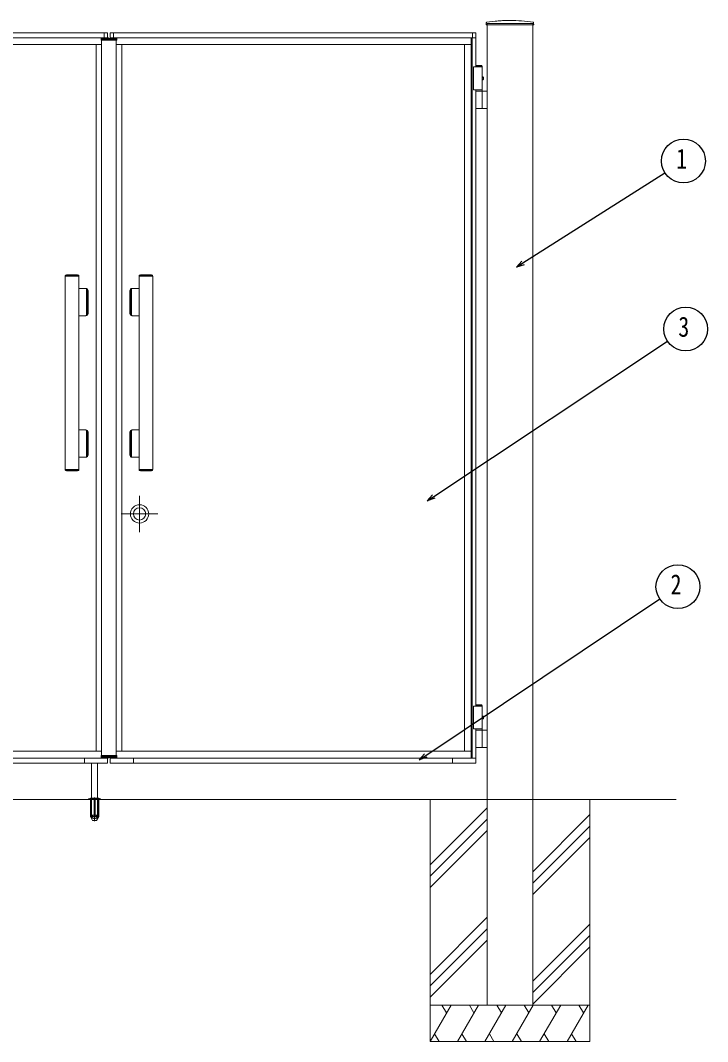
# Model space of a CAD drawing. Units: millimetres, scale not verified. Extents: x -4205 to 4205, y -2970 to 2970.
# Drawn here: x -199 to 1306, y -758 to 1479 of the extents above; entities that cross this region are included whole.
import ezdxf
from ezdxf.enums import TextEntityAlignment as Align

# ---------------------------------------------------------------- set-up
doc = ezdxf.new("R2010")
doc.units = ezdxf.units.MM
doc.header["$LTSCALE"] = 10
doc.layers.add('0-4_YKK_A1', color=4, linetype='Continuous', lineweight=18)
doc.layers.add('0-5_YKK_D', color=6, linetype='Continuous')
doc.styles.add('ＭＳ ゴシック', font='')
doc.styles.get('ＭＳ ゴシック').set_extended_font_data('MS Gothic')

msp = doc.modelspace()

# ---------------------------------------------------------------- linework, layer by layer
at = {"layer": '0-4_YKK_A1'}
for p, q in [((821.87, 1469.33), (924.17, 1469.33)), ((823.02, 1472.33), (923.02, 1472.33)), ((823.02, 1469.33), (823.02, 1472.33)), ((823.02, -227.67), (823.02, 1469.33)), ((923.02, 1472.33), (923.02, 1469.33)), ((923.02, 1469.33), (923.02, -227.67)), ((924.17, 1469.33), (925.17, 1469.33)), ((925.17, 1469.33), (924.91, 1474.3)), ((-7.98, 1452.33), (-807.98, 1452.33)), ((-7.98, 1441.33), (-807.98, 1441.33)), ((-22.28, 1435.93), (-22.17, 1438.96)), ((-22.28, 1435.93), (12.32, 1435.93)), ((-21.17, 1439.93), (11.22, 1439.93)), ((-20.98, 1437.93), (-20.98, -133.27)), ((-20.98, 1437.93), (11.02, 1437.93)), ((-18.18, 1441.33), (-18.18, 1439.93)), ((-15.88, 1441.33), (-15.88, 1439.93)), ((-15.28, 1452.33), (-15.28, 1441.33)), ((-14.68, 1439.93), (-14.68, 1440.93)), ((-14.68, 1440.93), (-6.32, 1440.93)), ((-7.98, 1452.33), (-7.98, 1440.93)), ((-7.75, 1439.93), (-7.75, 1439.96)), ((-5.32, 1439.93), (-5.32, 1439.96)), ((-1.98, 1452.33), (798.02, 1452.33)), ((-1.98, 1452.33), (-1.98, 1439.93)), ((-1.98, 1441.33), (798.02, 1441.33)), ((5.32, 1452.33), (5.32, 1441.33)), ((5.92, 1441.33), (5.92, 1439.93)), ((8.22, 1441.33), (8.22, 1439.93)), ((11.02, 1437.93), (11.02, -133.27)), ((12.32, 1435.93), (12.21, 1438.96)), ((788.02, 1441.33), (788.02, -136.67)), ((790.32, 1441.33), (790.32, -136.67)), ((790.72, 1452.33), (790.72, 1441.33)), ((798.02, 1452.33), (798.02, 1377.32)), ((-20.98, 1426.33), (-797.98, 1426.33)), ((-32.83, 1426.33), (-32.83, -121.77)), ((11.02, 1426.33), (788.02, 1426.33)), ((22.87, 1426.33), (22.87, -121.77)), ((773.17, 1426.33), (773.17, -121.77)), ((793.02, 1377.32), (812.52, 1377.32)), ((793.02, 1377.32), (793.02, 1327.33)), ((798.02, 1380.32), (811.37, 1380.32)), ((798.02, 1378.32), (812.52, 1378.32)), ((812.52, 1378.32), (811.37, 1380.32)), ((812.52, 1378.32), (812.52, 1377.32)), ((812.52, 1327.33), (812.52, 1377.32)), ((812.52, 1354.33), (812.52, 1350.33)), ((812.52, 1354.33), (812.52, 1350.33)), ((812.52, 1327.33), (793.02, 1327.33)), ((798.02, 1327.33), (812.52, 1327.33)), ((798.02, 1327.33), (798.02, -22.68)), ((823.02, 1324.33), (798.02, 1324.33)), ((812.52, 1324.33), (798.02, 1324.33)), ((812.52, 1327.33), (812.52, 1324.33)), ((812.52, 1287.33), (812.52, 1323.33)), ((798.02, 1286.33), (809.83, 1286.33)), ((809.83, 1286.33), (823.02, 1286.33)), ((-100.82, 918.83), (-100.82, 495.83)), ((-100.82, 918.83), (-70.82, 918.83)), ((-100.52, 918.83), (-100.52, 920.2)), ((-72.1, 920.64), (-99.54, 920.64)), ((-95.57, 922.33), (-76.07, 922.33)), ((-71.12, 920.2), (-71.12, 918.83)), ((-70.82, 918.83), (-70.82, 495.83)), ((60.86, 918.83), (60.86, 495.83)), ((90.86, 918.83), (60.86, 918.83)), ((61.16, 920.2), (61.16, 918.83)), ((62.14, 920.64), (89.58, 920.64)), ((85.61, 922.33), (66.11, 922.33)), ((90.56, 918.83), (90.56, 920.2)), ((90.86, 918.83), (90.86, 495.83)), ((-70.82, 892.33), (-55.37, 892.33)), ((-54.02, 889.83), (-54.02, 834.83)), ((-52.87, 834.83), (-52.87, 889.83)), ((-50.82, 887.33), (-50.82, 837.33)), ((40.86, 887.33), (40.86, 837.33)), ((42.91, 834.83), (42.91, 889.83)), ((44.06, 889.83), (44.06, 834.83)), ((60.86, 892.33), (45.41, 892.33)), ((-55.37, 832.33), (-70.82, 832.33)), ((45.41, 832.33), (60.86, 832.33)), ((-55.37, 582.33), (-70.82, 582.33)), ((45.41, 582.33), (60.86, 582.33)), ((-54.02, 524.83), (-54.02, 579.83)), ((-52.87, 579.83), (-52.87, 524.83)), ((-50.82, 527.33), (-50.82, 577.33)), ((40.86, 527.33), (40.86, 577.33)), ((42.91, 579.83), (42.91, 524.83)), ((44.06, 524.83), (44.06, 579.83)), ((-70.82, 522.33), (-55.37, 522.33)), ((60.86, 522.33), (45.41, 522.33)), ((-100.82, 495.83), (-70.82, 495.83)), ((-100.52, 495.83), (-100.52, 494.46)), ((-72.1, 494.02), (-99.54, 494.02)), ((-95.57, 492.33), (-76.07, 492.33)), ((-71.12, 494.46), (-71.12, 495.83)), ((90.86, 495.83), (60.86, 495.83)), ((61.16, 494.46), (61.16, 495.83)), ((62.14, 494.02), (89.58, 494.02)), ((85.61, 492.33), (66.11, 492.33)), ((90.56, 495.83), (90.56, 494.46)), ((62.02, 358.33), (62.02, 437.76)), ((102.02, 398.33), (22.02, 398.33)), ((798.02, -19.68), (811.37, -19.68)), ((798.02, -21.68), (812.52, -21.68)), ((812.52, -21.68), (811.37, -19.68)), ((812.52, -21.68), (812.52, -22.68)), ((793.02, -22.68), (812.52, -22.68)), ((793.02, -22.68), (793.02, -72.67)), ((812.52, -72.67), (812.52, -22.68)), ((812.52, -45.67), (812.52, -49.67)), ((812.52, -45.67), (812.52, -49.67)), ((812.52, -72.67), (793.02, -72.67)), ((798.02, -72.67), (812.52, -72.67)), ((798.02, -72.67), (798.02, -147.67)), ((823.02, -75.67), (798.02, -75.67)), ((812.52, -75.67), (798.02, -75.67)), ((812.52, -72.67), (812.52, -75.67)), ((812.52, -112.67), (812.52, -76.67)), ((-20.98, -121.77), (-797.98, -121.77)), ((-22.28, -131.27), (12.32, -131.27)), ((-22.28, -131.27), (-22.17, -134.31)), ((-20.98, -133.27), (11.02, -133.27)), ((11.02, -121.77), (788.02, -121.77)), ((12.32, -131.27), (12.21, -134.31)), ((798.02, -113.67), (809.83, -113.67)), ((809.83, -113.67), (823.02, -113.67)), ((-807.98, -136.67), (-7.98, -136.67)), ((-807.98, -147.67), (-7.98, -147.67)), ((-58.48, -147.67), (-58.48, -136.67)), ((-42.98, -261.7), (-42.98, -147.81)), ((-29.98, -147.81), (-29.98, -261.7)), ((-21.17, -135.27), (11.22, -135.27)), ((-18.18, -135.27), (-18.18, -136.67)), ((-15.88, -135.27), (-15.88, -136.67)), ((-14.68, -135.27), (-14.68, -136.27)), ((-14.68, -136.27), (-6.32, -136.27)), ((-7.98, -136.27), (-7.98, -147.67)), ((-7.75, -135.27), (-7.75, -135.31)), ((-5.32, -135.27), (-5.32, -135.31)), ((-1.98, -135.27), (-1.98, -147.67)), ((798.02, -136.67), (-1.98, -136.67)), ((798.02, -147.67), (-1.98, -147.67)), ((5.92, -135.27), (5.92, -136.67)), ((8.22, -135.27), (8.22, -136.67)), ((48.52, -147.67), (48.52, -136.67)), ((747.52, -147.67), (747.52, -136.67)), ((-36.48, -274.67), (-36.48, -222.75)), ((-36.48, -274.82), (-36.48, -222.9)), ((1237.16, -227.67), (-1703.34, -227.67)), ((-49.48, -226.83), (-49.48, -227.67)), ((-23.48, -227.67), (-49.48, -227.67)), ((-45.48, -224.67), (-48.82, -225.89)), ((-48.48, -226.13), (-24.48, -226.13)), ((-45.98, -226.67), (-26.98, -226.67)), ((-45.73, -226.67), (-45.73, -227.67)), ((-45.73, -227.67), (-45.73, -264.7)), ((-45.48, -224.67), (-27.48, -224.67)), ((-45.17, -226.67), (-45.17, -227.67)), ((-45.17, -227.67), (-45.17, -265.67)), ((-44.31, -224.67), (-43.81, -225.17)), ((-43.81, -225.17), (-29.15, -225.17)), ((-43.48, -262.73), (-43.81, -225.17)), ((-37.48, -226.67), (-37.48, -227.67)), ((-37.48, -227.67), (-37.48, -265.67)), ((-35.48, -226.67), (-35.48, -227.67)), ((-35.48, -227.67), (-35.48, -265.67)), ((-29.48, -262.73), (-29.15, -225.17)), ((-28.65, -224.67), (-29.15, -225.17)), ((-27.79, -226.67), (-27.79, -227.67)), ((-27.79, -227.67), (-27.79, -265.67)), ((-27.48, -224.67), (-24.14, -225.89)), ((-27.23, -226.67), (-27.23, -227.67)), ((-27.23, -227.67), (-27.23, -264.7)), ((-23.48, -226.83), (-23.48, -227.67)), ((698.04, -227.67), (698.04, -757.66)), ((823.04, -245.45), (698.04, -370.45)), ((923.02, -227.67), (923.02, -677.66)), ((1048.04, -227.67), (1048.04, -757.66)), ((-45.73, -264.7), (-40.84, -273.17)), ((-45.17, -265.67), (-37.48, -265.67)), ((-39.98, -264.7), (-42.98, -261.7)), ((-29.98, -261.7), (-42.98, -261.7)), ((-39.98, -264.7), (-32.98, -264.7)), ((-37.48, -264.7), (-35.48, -264.7)), ((-35.48, -265.67), (-27.79, -265.67)), ((-29.98, -261.7), (-32.98, -264.7)), ((-27.23, -264.7), (-32.12, -273.17)), ((1048.04, -260.45), (923.04, -385.45)), ((-39.97, -273.67), (-32.99, -273.67)), ((823.04, -270.45), (698.04, -395.45)), ((1048.04, -285.45), (923.04, -410.45)), ((823.04, -295.45), (698.04, -420.45)), ((1048.04, -310.45), (923.04, -435.45)), ((823.04, -485.45), (698.04, -610.45)), ((823.04, -510.45), (698.04, -635.45)), ((1048.04, -500.45), (923.04, -625.45)), ((1048.04, -525.45), (923.04, -650.45)), ((1048.04, -550.45), (923.04, -675.45)), ((698.04, -677.66), (1048.04, -677.66)), ((744.22, -677.66), (698.04, -757.66)), ((724.22, -677.66), (734.22, -694.98)), ((804.22, -677.66), (758.04, -757.66)), ((784.22, -677.66), (794.22, -694.98)), ((864.22, -677.66), (818.04, -757.66)), ((844.22, -677.66), (854.22, -694.98)), ((924.22, -677.66), (878.04, -757.66)), ((904.22, -677.66), (914.22, -694.98)), ((984.22, -677.66), (938.04, -757.66)), ((964.22, -677.66), (974.22, -694.98)), ((1044.22, -677.66), (998.04, -757.66)), ((1024.22, -677.66), (1034.22, -694.98)), ((698.04, -757.66), (1048.04, -757.66)), ((708.04, -740.34), (718.04, -757.66)), ((768.04, -740.34), (778.04, -757.66)), ((828.04, -740.34), (838.04, -757.66)), ((888.04, -740.34), (898.04, -757.66)), ((948.04, -740.34), (958.04, -757.66)), ((1008.04, -740.34), (1018.04, -757.66))]:
    msp.add_line(p, q, dxfattribs=at)
for points in [[(821.13, 1474.3), (820.87, 1469.33), (821.87, 1469.33)], [(814.87, 1354.43), (812.92, 1353.48), (812.31, 1352.33)], [(814.87, 1350.23), (812.92, 1351.18), (812.31, 1352.33)], [(812.52, 1354.33), (812.52, 1355.83), (813.93, 1355.45)], [(812.52, 1350.33), (812.52, 1348.83), (813.93, 1349.21)], [(812.52, -45.67), (812.52, -44.17), (813.93, -44.55)], [(814.87, -45.57), (812.92, -46.52), (812.31, -47.67)], [(814.87, -49.77), (812.92, -48.82), (812.31, -47.67)], [(812.52, -49.67), (812.52, -51.17), (813.93, -50.79)], [(923.02, -677.66), (823.02, -677.66), (823.02, -227.67)], [(823.04, -535.45), (785.33, -573.16), (698.04, -660.45)]]:
    msp.add_lwpolyline(points, dxfattribs=at)
for radius in [20, 20, 13.5]:
    msp.add_circle((62.02, 398.33), radius, dxfattribs=at)
for centre, radius, start, end in [((873.02, 1159.33), 320, 90, 99.1798), ((873.02, 1159.33), 320, 80.8202, 90), ((822.13, 1474.24), 1, 99.1798, 177), ((923.91, 1474.24), 1, 3, 80.8202), ((-21.17, 1438.93), 1, 90, 178), ((-8.75, 1439.93), 1, 2, 90), ((-6.32, 1439.93), 1, 2, 90), ((11.22, 1438.93), 1, 2, 90), ((813.59, 1354.2), 1.3, 14.0353, 75), ((813.59, 1350.46), 1.3, 285, 345.9647), ((806.12, 1352.33), 9, 345.9647, 14.0353), ((811.52, 1323.33), 1, 0, 90), ((811.52, 1287.33), 1, 270, 0), ((-99.72, 920.2), 0.8, 110.76843, 180), ((-85.82, 883.55), 40, 104.21682, 110.76843), ((-95.57, 922.03), 0.3, 90, 104.21682), ((-95.57, 922.03), 0.3, 61.29529, 90), ((-85.82, 939.83), 20, 241.29529, 250.4307), ((-92.42, 921.27), 0.3, 250.4307, 279.9206), ((-85.82, 883.55), 38, 80.0794, 99.9206), ((-79.22, 921.27), 0.3, 260.0794, 289.5693), ((-85.82, 939.83), 20, 289.5693, 298.70471), ((-76.07, 922.03), 0.3, 90, 118.70471), ((-76.07, 922.03), 0.3, 75.78318, 90), ((-85.82, 883.55), 40, 69.23157, 75.78318), ((-71.92, 920.2), 0.8, 0, 69.23157), ((61.96, 920.2), 0.8, 110.76843, 180), ((75.86, 883.55), 40, 104.21682, 110.76843), ((66.11, 922.03), 0.3, 90, 104.21682), ((66.11, 922.03), 0.3, 61.29529, 90), ((75.86, 939.83), 20, 241.29529, 250.4307), ((69.26, 921.27), 0.3, 250.4307, 279.9206), ((75.86, 883.55), 38, 80.0794, 99.9206), ((82.46, 921.27), 0.3, 260.0794, 289.5693), ((75.86, 939.83), 20, 289.5693, 298.70471), ((85.61, 922.03), 0.3, 90, 118.70471), ((85.61, 922.03), 0.3, 75.78318, 90), ((75.86, 883.55), 40, 69.23157, 75.78318), ((89.76, 920.2), 0.8, 0, 69.23157), ((-56.52, 889.83), 2.5, 0, 90), ((-55.82, 887.33), 5, 0, 90), ((-55.37, 889.83), 2.5, 0, 90), ((45.86, 887.33), 5, 90, 180), ((45.41, 889.83), 2.5, 90, 180), ((46.56, 889.83), 2.5, 90, 180), ((-56.52, 834.83), 2.5, 270, 0), ((-55.82, 837.33), 5, 270, 0), ((-55.37, 834.83), 2.5, 270, 0), ((45.86, 837.33), 5, 180, 270), ((45.41, 834.83), 2.5, 180, 270), ((46.56, 834.83), 2.5, 180, 270), ((-56.52, 579.83), 2.5, 0, 90), ((-55.82, 577.33), 5, 0, 90), ((-55.37, 579.83), 2.5, 0, 90), ((45.86, 577.33), 5, 90, 180), ((45.41, 579.83), 2.5, 90, 180), ((46.56, 579.83), 2.5, 90, 180), ((-56.52, 524.83), 2.5, 270, 0), ((-55.82, 527.33), 5, 270, 0), ((-55.37, 524.83), 2.5, 270, 0), ((45.86, 527.33), 5, 180, 270), ((45.41, 524.83), 2.5, 180, 270), ((46.56, 524.83), 2.5, 180, 270), ((-99.72, 494.46), 0.8, 180, 249.23157), ((-85.82, 531.11), 40, 249.23157, 255.78318), ((-95.57, 492.63), 0.3, 255.78318, 270), ((-95.57, 492.63), 0.3, 270, 298.70471), ((-85.82, 474.82), 20, 109.5693, 118.70471), ((-92.42, 493.39), 0.3, 80.0794, 109.5693), ((-85.82, 531.11), 38, 260.0794, 279.9206), ((-79.22, 493.39), 0.3, 70.4307, 99.9206), ((-85.82, 474.82), 20, 61.29529, 70.4307), ((-76.07, 492.63), 0.3, 241.29529, 270), ((-76.07, 492.63), 0.3, 270, 284.21682), ((-85.82, 531.11), 40, 284.21682, 290.76843), ((-71.92, 494.46), 0.8, 290.76843, 0), ((61.96, 494.46), 0.8, 180, 249.23157), ((75.86, 531.11), 40, 249.23157, 255.78318), ((66.11, 492.63), 0.3, 255.78318, 270), ((66.11, 492.63), 0.3, 270, 298.70471), ((75.86, 474.82), 20, 109.5693, 118.70471), ((69.26, 493.39), 0.3, 80.0794, 109.5693), ((75.86, 531.11), 38, 260.0794, 279.9206), ((82.46, 493.39), 0.3, 70.4307, 99.9206), ((75.86, 474.82), 20, 61.29529, 70.4307), ((85.61, 492.63), 0.3, 241.29529, 270), ((85.61, 492.63), 0.3, 270, 284.21682), ((75.86, 531.11), 40, 284.21682, 290.76843), ((89.76, 494.46), 0.8, 290.76843, 0), ((813.59, -45.8), 1.3, 14.0353, 75), ((813.59, -49.54), 1.3, 285, 345.9647), ((806.12, -47.67), 9, 345.9647, 14.0353), ((811.52, -76.67), 1, 0, 90), ((811.52, -112.67), 1, 270, 0), ((-21.17, -134.27), 1, 182, 270), ((-8.75, -135.27), 1, 270, 358), ((-6.32, -135.27), 1, 270, 358), ((11.22, -134.27), 1, 270, 358), ((-48.48, -226.83), 1, 110, 180), ((-45.98, -227.67), 1, 90, 180), ((-26.98, -227.67), 1, 0, 90), ((-24.48, -226.83), 1, 0, 70), ((-36.48, -262.67), 7, 180.5, 359.5), ((-39.97, -272.67), 1, 210, 270), ((-32.99, -272.67), 1, 270, 330)]:
    msp.add_arc(centre, radius, start, end, dxfattribs=at)
msp.add_ellipse((873.02, 1159.33), major_axis=(0, 320), ratio=0.996875, start_param=0, end_param=0.1027049, dxfattribs=at)
at = {"layer": '0-5_YKK_D'}
for points in [[(887.24, 938.98), (901.59, 948.09), (1212.48, 1145.53)], [(904.03, 944.25), (887.24, 938.98), (899.15, 951.94)], [(692.01, 426.86), (706.17, 436.28), (1217.79, 776.61)], [(708.69, 432.49), (692.01, 426.86), (703.64, 440.07)], [(674.61, -140.34), (688.73, -130.88), (1200.88, 212.1)], [(691.27, -134.67), (674.61, -140.34), (686.2, -127.1)]]:
    msp.add_lwpolyline(points, dxfattribs=at)
for centre in [(1253, 1171.26), (1257.75, 803.2), (1240.76, 238.81)]:
    msp.add_circle(centre, 48, dxfattribs=at)

# ---------------------------------------------------------------- texts
at = {"layer": '0-5_YKK_D', "style": 'ＭＳ ゴシック', "width": 0.8}
for s, p in [('1', (1237, 1141.26)), ('3', (1241.75, 773.2)), ('2', (1224.76, 208.81))]:
    msp.add_text(s, height=43.99, dxfattribs=at).set_placement(p, align=Align.BOTTOM_LEFT)

doc.saveas('drawing.dxf')
